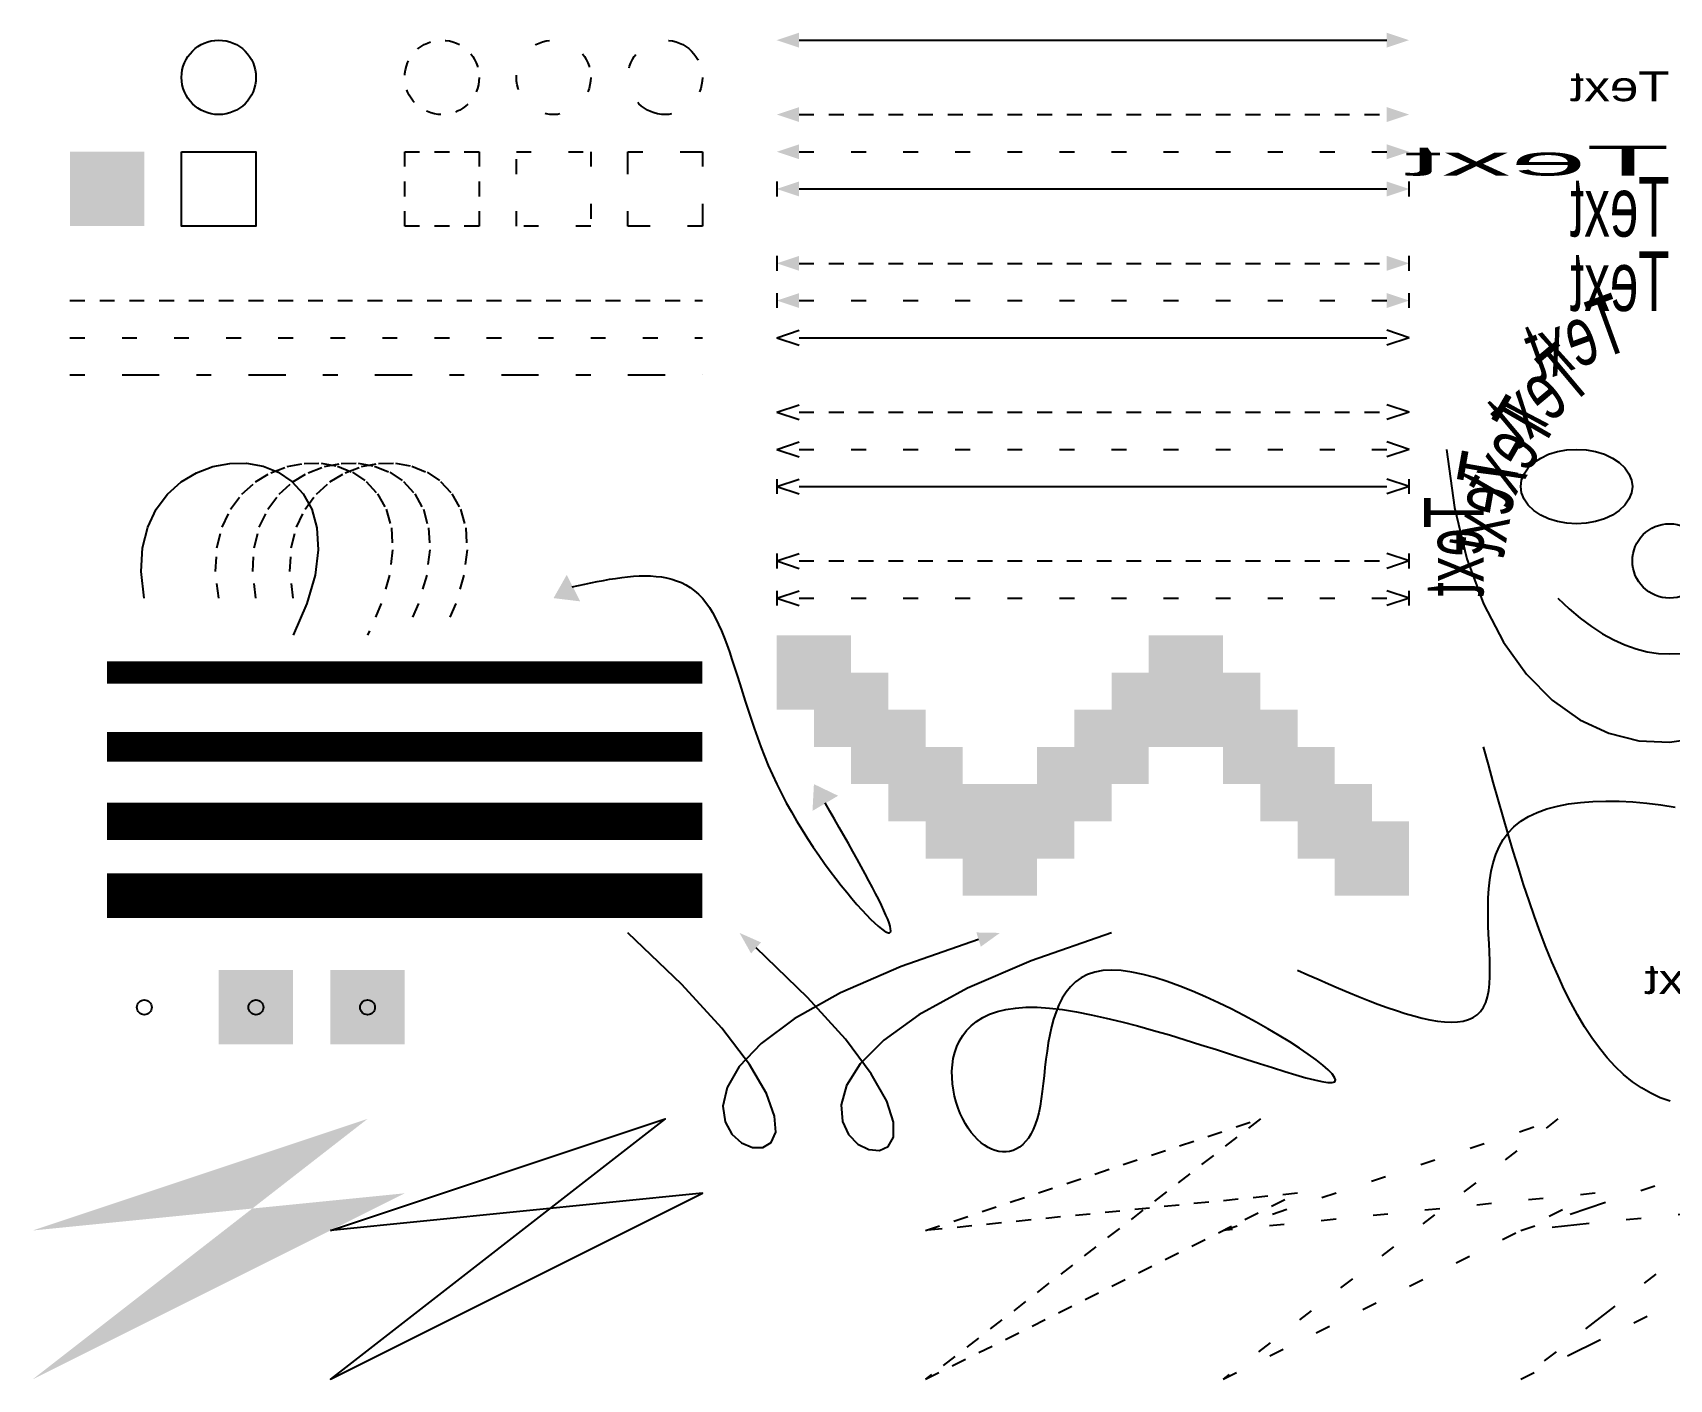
# Model space of a CAD drawing. Extents: x 0.8 to 85.3, y 0.7 to 76.2.
# Drawn here: x 0.8 to 56.6, y 30.2 to 76.2 of the extents above; entities that cross this region are included whole.
import ezdxf

# ---------------------------------------------------------------- set-up
doc = ezdxf.new("R2010")
doc.units = 0
for name, pattern in [('FCJDASH2', [1.016, 0.508, -0.508]), ('FCJDASH3', [1.778, 0.508, -1.27]), ('FCJDASH4', [4.318, 0.508, -1.27, 1.27, -1.27])]:
    doc.linetypes.add(name, pattern=pattern)
for name, color, linetype in [('L00_', 7, 'CONTINUOUS'), ('L01_', 250, 'CONTINUOUS'), ('L02_', 1, 'CONTINUOUS'), ('L03_', 251, 'CONTINUOUS'), ('L04_', 40, 'CONTINUOUS'), ('L05_', 60, 'CONTINUOUS'), ('L06_', 4, 'CONTINUOUS'), ('L07_', 250, 'CONTINUOUS'), ('L08_', 60, 'CONTINUOUS'), ('L09_', 200, 'CONTINUOUS'), ('L10_', 30, 'CONTINUOUS'), ('L11_', 150, 'CONTINUOUS'), ('L12_', 255, 'CONTINUOUS'), ('L13_', 253, 'CONTINUOUS'), ('L14_', 251, 'CONTINUOUS'), ('L15_', 7, 'CONTINUOUS')]:
    doc.layers.add(name, color=color, linetype=linetype)

msp = doc.modelspace()

# ---------------------------------------------------------------- linework, layer by layer
at = {"layer": 'L00_'}
for p, q in [((26.924, 75.946), (46.99, 75.946)), ((26.924, 70.866), (46.99, 70.866)), ((26.924, 65.786), (46.99, 65.786)), ((26.924, 60.706), (46.99, 60.706)), ((20.4541, 57.5379), (20.6623, 57.5714)), ((20.6623, 57.5714), (20.8683, 57.6002)), ((20.8683, 57.6002), (21.0719, 57.6238)), ((21.0719, 57.6238), (21.2727, 57.6414)), ((21.2727, 57.6414), (21.4705, 57.6525)), ((21.4705, 57.6525), (21.6648, 57.6563)), ((21.6648, 57.6563), (21.8555, 57.6522)), ((21.8555, 57.6522), (22.0422, 57.6395)), ((22.0422, 57.6395), (22.2246, 57.6176)), ((22.2246, 57.6176), (22.4024, 57.5858)), ((22.4024, 57.5858), (22.5753, 57.5434)), ((19.177, 57.277), (19.3916, 57.3243)), ((19.3916, 57.3243), (19.606, 57.371)), ((19.606, 57.371), (19.8197, 57.4163)), ((19.8197, 57.4163), (20.0325, 57.4597)), ((20.0325, 57.4597), (20.2441, 57.5004)), ((20.2441, 57.5004), (20.4541, 57.5379)), ((22.5753, 57.5434), (22.7429, 57.4898)), ((22.7429, 57.4898), (22.905, 57.4244)), ((22.905, 57.4244), (23.0613, 57.3464)), ((23.0613, 57.3464), (23.2115, 57.2552)), ((23.2115, 57.2552), (23.3552, 57.1502)), ((23.3552, 57.1502), (23.4921, 57.0307)), ((23.4921, 57.0307), (23.622, 56.896)), ((23.622, 56.896), (23.7447, 56.7457)), ((23.7447, 56.7457), (23.8607, 56.5803)), ((23.8607, 56.5803), (23.9708, 56.4005)), ((23.9708, 56.4005), (24.0756, 56.2069)), ((24.0756, 56.2069), (24.1759, 56.0004)), ((24.1759, 56.0004), (24.2723, 55.7816)), ((24.2723, 55.7816), (24.3656, 55.5511)), ((24.3656, 55.5511), (24.4566, 55.3098)), ((24.4566, 55.3098), (24.5458, 55.0584)), ((24.5458, 55.0584), (24.634, 54.7974)), ((24.634, 54.7974), (24.722, 54.5277)), ((24.722, 54.5277), (24.8104, 54.25)), ((24.8104, 54.25), (24.8999, 53.9649)), ((24.8999, 53.9649), (24.9912, 53.6731)), ((24.9912, 53.6731), (25.0851, 53.3755)), ((25.0851, 53.3755), (25.1823, 53.0726)), ((25.1823, 53.0726), (25.2834, 52.7651)), ((25.2834, 52.7651), (25.3892, 52.4539)), ((25.3892, 52.4539), (25.5004, 52.1396)), ((25.5004, 52.1396), (25.6177, 51.8228)), ((25.6177, 51.8228), (25.7418, 51.5044)), ((25.7418, 51.5044), (25.8734, 51.185)), ((50.4581, 51.2154), (50.292, 51.816)), ((25.8734, 51.185), (26.0132, 50.8653)), ((26.0132, 50.8653), (26.162, 50.546)), ((50.6247, 50.6161), (50.4581, 51.2154)), ((26.162, 50.546), (26.3201, 50.2279)), ((50.7922, 50.0194), (50.6247, 50.6161)), ((26.3201, 50.2279), (26.4867, 49.9119)), ((26.4867, 49.9119), (26.6606, 49.599)), ((27.9746, 49.6279), (27.813, 49.911)), ((50.9611, 49.4266), (50.7922, 50.0194)), ((52.455, 49.6983), (52.8115, 49.7939)), ((52.8115, 49.7939), (53.1929, 49.8679)), ((53.1929, 49.8679), (53.5968, 49.9211)), ((53.5968, 49.9211), (54.0205, 49.9539)), ((54.0205, 49.9539), (54.4614, 49.9671)), ((54.4614, 49.9671), (54.9169, 49.9612)), ((54.9169, 49.9612), (55.3843, 49.9368)), ((55.3843, 49.9368), (55.8611, 49.8947)), ((55.8611, 49.8947), (56.3446, 49.8353)), ((56.3446, 49.8353), (56.8323, 49.7593)), ((26.6606, 49.599), (26.8407, 49.2902)), ((26.8407, 49.2902), (27.0258, 48.9864)), ((28.1356, 49.3458), (27.9746, 49.6279)), ((28.295, 49.0657), (28.1356, 49.3458)), ((51.132, 48.839), (50.9611, 49.4266)), ((51.331, 49.0885), (51.562, 49.276)), ((51.562, 49.276), (51.8277, 49.4399)), ((51.8277, 49.4399), (52.1262, 49.5805)), ((52.1262, 49.5805), (52.455, 49.6983)), ((27.0258, 48.9864), (27.2149, 48.6886)), ((27.2149, 48.6886), (27.4066, 48.3977)), ((28.4521, 48.7887), (28.295, 49.0657)), ((28.6063, 48.5158), (28.4521, 48.7887)), ((50.8268, 48.4026), (50.9658, 48.6497)), ((50.9658, 48.6497), (51.133, 48.879)), ((51.3052, 48.2579), (51.132, 48.839)), ((51.133, 48.879), (51.331, 49.0885)), ((27.4066, 48.3977), (27.6, 48.1149)), ((27.6, 48.1149), (27.7938, 47.8409)), ((28.7567, 48.248), (28.6063, 48.5158)), ((28.9027, 47.9864), (28.7567, 48.248)), ((50.6241, 47.8634), (50.7137, 48.1399)), ((50.7137, 48.1399), (50.8268, 48.4026)), ((51.4813, 47.6845), (51.3052, 48.2579)), ((27.7938, 47.8409), (27.9869, 47.5769)), ((27.9869, 47.5769), (28.1781, 47.3237)), ((29.0434, 47.7318), (28.9027, 47.9864)), ((29.1781, 47.4855), (29.0434, 47.7318)), ((50.5057, 47.278), (50.5556, 47.5755)), ((50.5556, 47.5755), (50.6241, 47.8634)), ((51.6607, 47.1203), (51.4813, 47.6845)), ((28.1781, 47.3237), (28.3664, 47.0824)), ((28.3664, 47.0824), (28.5504, 46.8539)), ((29.3061, 47.2484), (29.1781, 47.4855)), ((29.4266, 47.0214), (29.3061, 47.2484)), ((29.5388, 46.8057), (29.4266, 47.0214)), ((50.4525, 46.663), (50.4722, 46.9732)), ((50.4722, 46.9732), (50.5057, 47.278)), ((51.8439, 46.5664), (51.6607, 47.1203)), ((28.5504, 46.8539), (28.7292, 46.6393)), ((28.7292, 46.6393), (28.9015, 46.4394)), ((28.9015, 46.4394), (29.0662, 46.2552)), ((29.6421, 46.6023), (29.5388, 46.8057)), ((29.7357, 46.4122), (29.6421, 46.6023)), ((29.8188, 46.2363), (29.7357, 46.4122)), ((50.4443, 46.3496), (50.4525, 46.663)), ((52.0314, 46.0242), (51.8439, 46.5664)), ((29.0662, 46.2552), (29.2221, 46.0878)), ((29.2221, 46.0878), (29.3682, 45.9381)), ((29.3682, 45.9381), (29.5032, 45.807)), ((29.8907, 46.0758), (29.8188, 46.2363)), ((29.9506, 45.9316), (29.8907, 46.0758)), ((29.9978, 45.8048), (29.9506, 45.9316)), ((50.4453, 46.0351), (50.4443, 46.3496)), ((50.4529, 45.7214), (50.4453, 46.0351)), ((52.2236, 45.4949), (52.0314, 46.0242)), ((29.5032, 45.807), (29.6259, 45.6956)), ((29.6259, 45.6956), (29.7354, 45.6048)), ((29.7354, 45.6048), (29.8303, 45.5357)), ((29.8303, 45.5357), (29.9095, 45.4891)), ((29.9095, 45.4891), (29.972, 45.466)), ((29.972, 45.466), (30.0168, 45.4671)), ((30.0315, 45.6964), (29.9978, 45.8048)), ((30.0168, 45.4671), (30.0444, 45.4918)), ((30.051, 45.6074), (30.0315, 45.6964)), ((30.0444, 45.4918), (30.0556, 45.5389)), ((30.0556, 45.5389), (30.051, 45.6074)), ((50.4648, 45.4108), (50.4529, 45.7214)), ((50.4786, 45.1052), (50.4648, 45.4108)), ((52.4211, 44.98), (52.2236, 45.4949)), ((50.4918, 44.8068), (50.4786, 45.1052)), ((50.5022, 44.5176), (50.4918, 44.8068)), ((52.6243, 44.4806), (52.4211, 44.98)), ((43.942, 44.196), (44.2948, 44.0399)), ((50.5073, 44.2397), (50.5022, 44.5176)), ((50.5047, 43.9751), (50.5073, 44.2397)), ((52.8336, 43.9981), (52.6243, 44.4806)), ((44.2948, 44.0399), (44.6467, 43.8848)), ((44.6467, 43.8848), (44.9968, 43.7319)), ((44.9968, 43.7319), (45.3441, 43.5823)), ((45.3441, 43.5823), (45.6877, 43.4369)), ((50.4667, 43.4946), (50.4919, 43.7261)), ((50.4919, 43.7261), (50.5047, 43.9751)), ((53.0497, 43.5337), (52.8336, 43.9981)), ((45.6877, 43.4369), (46.0267, 43.2969)), ((46.0267, 43.2969), (46.3602, 43.1634)), ((46.3602, 43.1634), (46.6873, 43.0374)), ((46.6873, 43.0374), (47.007, 42.9201)), ((50.292, 42.926), (50.3691, 43.0924)), ((50.3691, 43.0924), (50.4266, 43.2827)), ((50.4266, 43.2827), (50.4667, 43.4946)), ((53.2728, 43.0888), (53.0497, 43.5337)), ((53.5036, 42.6647), (53.2728, 43.0888)), ((47.007, 42.9201), (47.3183, 42.8124)), ((47.3183, 42.8124), (47.6205, 42.7155)), ((47.6205, 42.7155), (47.9126, 42.6305)), ((47.9126, 42.6305), (48.1936, 42.5584)), ((48.1936, 42.5584), (48.4626, 42.5002)), ((48.4626, 42.5002), (48.7188, 42.4572)), ((49.596, 42.4573), (49.7739, 42.5058)), ((49.7739, 42.5058), (49.9333, 42.5759)), ((49.9333, 42.5759), (50.0735, 42.6685)), ((50.0735, 42.6685), (50.1933, 42.7849)), ((50.1933, 42.7849), (50.292, 42.926)), ((53.7424, 42.2626), (53.5036, 42.6647)), ((48.7188, 42.4572), (48.9611, 42.4303)), ((48.9611, 42.4303), (49.1887, 42.4206)), ((49.1887, 42.4206), (49.4006, 42.4293)), ((49.4006, 42.4293), (49.596, 42.4573)), ((53.9899, 41.8839), (53.7424, 42.2626)), ((54.2463, 41.5298), (53.9899, 41.8839)), ((54.5123, 41.2017), (54.2463, 41.5298)), ((54.7882, 40.9008), (54.5123, 41.2017)), ((55.0746, 40.6285), (54.7882, 40.9008)), ((55.372, 40.386), (55.0746, 40.6285)), ((55.6805, 40.1743), (55.372, 40.386)), ((55.9991, 39.9927), (55.6805, 40.1743)), ((56.3266, 39.8403), (55.9991, 39.9927)), ((56.6616, 39.7162), (56.3266, 39.8403))]:
    msp.add_line(p, q, dxfattribs=at)
at = {"layer": 'L00_', "linetype": 'FCJDASH2'}
for p, q in [((26.924, 73.406), (46.99, 73.406)), ((26.924, 68.326), (46.99, 68.326)), ((2.032, 67.056), (23.622, 67.056)), ((26.924, 63.246), (46.99, 63.246)), ((26.924, 58.166), (46.99, 58.166))]:
    msp.add_line(p, q, dxfattribs=at)
at = {"layer": 'L00_', "linetype": 'FCJDASH3'}
for p, q in [((26.924, 72.136), (46.99, 72.136)), ((26.924, 67.056), (46.99, 67.056)), ((2.032, 65.786), (23.622, 65.786)), ((26.924, 61.976), (46.99, 61.976)), ((26.924, 56.896), (46.99, 56.896))]:
    msp.add_line(p, q, dxfattribs=at)
at = {"layer": 'L00_', "linetype": 'FCJDASH4'}
msp.add_line((2.032, 64.516), (23.622, 64.516), dxfattribs=at)
at = {"layer": 'L00_'}
for points, const_width in [([(3.302, 74.676), (3.302, 74.676)], 2.54), ([(18.542, 61.976), (18.542, 61.976)], 0.508), ([(21.082, 61.976), (21.082, 61.976)], 0.508), ([(18.542, 60.706), (18.542, 60.706)], 0.508), ([(21.082, 60.706), (21.082, 60.706)], 0.508), ([(53.467, 60.071), (53.467, 60.071)], 1.27), ([(18.542, 59.436), (18.542, 59.436)], 0.508), ([(21.082, 59.436), (21.082, 59.436)], 0.508), ([(3.302, 54.356), (23.622, 54.356)], 0.762), ([(3.302, 51.816), (23.622, 51.816)], 1.016), ([(3.302, 49.276), (23.622, 49.276)], 1.27), ([(3.302, 46.736), (23.622, 46.736)], 1.524), ([(4.572, 42.926), (4.572, 42.926)], 2.54)]:
    msp.add_lwpolyline(points, dxfattribs=dict(at, const_width=const_width))
for points in [[(5.842, 72.136), (8.382, 72.136), (8.382, 69.596), (5.842, 69.596)], [(55.372, 60.706), (55.3431, 60.4855), (55.2571, 60.2716), (55.1168, 60.071), (54.9263, 59.8897), (54.6915, 59.7331), (54.4195, 59.6061), (54.1185, 59.5126), (53.7978, 59.4553), (53.467, 59.436), (53.1362, 59.4553), (52.8155, 59.5126), (52.5145, 59.6061), (52.2425, 59.7331), (52.0077, 59.8897), (51.8172, 60.071), (51.6769, 60.2716), (51.5909, 60.4855), (51.562, 60.706), (51.5909, 60.9265), (51.6769, 61.1404), (51.8172, 61.341), (52.0077, 61.5223), (52.2425, 61.6789), (52.5145, 61.8059), (52.8155, 61.8994), (53.1362, 61.9567), (53.467, 61.976), (53.7978, 61.9567), (54.1185, 61.8994), (54.4195, 61.8059), (54.6915, 61.6789), (54.9263, 61.5223), (55.1168, 61.341), (55.2571, 61.1404), (55.3431, 60.9265)], [(32.512, 39.116), (32.4292, 39.2949), (32.3547, 39.4842), (32.2897, 39.6822), (32.2351, 39.8873), (32.1922, 40.0978), (32.162, 40.312), (32.1457, 40.5284), (32.1443, 40.7452), (32.1589, 40.9608), (32.1906, 41.1735), (32.2406, 41.3818), (32.31, 41.5838), (32.3997, 41.7781), (32.5111, 41.9629), (32.645, 42.1365), (32.8028, 42.2974), (32.9854, 42.4439), (33.1939, 42.5742), (33.4295, 42.6868), (33.6933, 42.7801), (33.9863, 42.8523), (34.3097, 42.9017), (34.6646, 42.9269), (35.052, 42.926), (35.4723, 42.8982), (35.9222, 42.8452), (36.3978, 42.7695), (36.895, 42.6737), (37.4099, 42.5603), (37.9384, 42.4317), (38.4765, 42.2905), (39.0202, 42.1392), (39.5656, 41.9803), (40.1085, 41.8162), (40.645, 41.6496), (41.1711, 41.4828), (41.6828, 41.3185), (42.176, 41.159), (42.6467, 41.007), (43.0911, 40.8649), (43.5049, 40.7353), (43.8843, 40.6205), (44.2252, 40.5232), (44.5235, 40.4459), (44.7754, 40.391), (44.9768, 40.361), (45.1237, 40.3585), (45.212, 40.386), (45.2391, 40.4451), (45.2076, 40.5337), (45.1214, 40.6492), (44.9843, 40.7885), (44.8003, 40.9489), (44.5734, 41.1274), (44.3074, 41.3213), (44.0061, 41.5277), (43.6737, 41.7437), (43.3138, 41.9665), (42.9305, 42.1932), (42.5277, 42.4209), (42.1092, 42.6468), (41.679, 42.8681), (41.241, 43.0818), (40.7991, 43.2852), (40.3571, 43.4753), (39.9191, 43.6494), (39.4889, 43.8045), (39.0705, 43.9378), (38.6676, 44.0465), (38.2843, 44.1276), (37.9245, 44.1784), (37.592, 44.196), (37.2899, 44.1783), (37.0173, 44.1269), (36.7725, 44.044), (36.554, 43.932), (36.3599, 43.793), (36.1885, 43.6296), (36.0382, 43.4438), (35.9072, 43.2382), (35.7939, 43.0148), (35.6965, 42.7762), (35.6133, 42.5245), (35.5427, 42.2621), (35.4829, 41.9913), (35.4322, 41.7144), (35.3889, 41.4337), (35.3513, 41.1514), (35.3178, 40.87), (35.2865, 40.5917), (35.2559, 40.3187), (35.2241, 40.0535), (35.1896, 39.7984), (35.1505, 39.5555), (35.1052, 39.3273), (35.052, 39.116), (34.9896, 38.9235), (34.9182, 38.75), (34.8387, 38.5951), (34.7516, 38.4586), (34.6577, 38.34), (34.5577, 38.2393), (34.4523, 38.1559), (34.3422, 38.0897), (34.228, 38.0404), (34.1106, 38.0076), (33.9905, 37.991), (33.8686, 37.9903), (33.7454, 38.0053), (33.6218, 38.0356), (33.4983, 38.081), (33.3758, 38.1411), (33.2548, 38.2156), (33.1362, 38.3042), (33.0205, 38.4067), (32.9086, 38.5227), (32.8011, 38.6519), (32.6987, 38.7941), (32.6021, 38.9489), (32.512, 39.116)], [(10.922, 35.306), (22.352, 39.116), (10.922, 30.226), (23.622, 36.576)]]:
    msp.add_lwpolyline(points, close=True, dxfattribs=at)
at = {"layer": 'L00_', "linetype": 'FCJDASH2'}
for points in [[(13.462, 72.136), (16.002, 72.136), (16.002, 69.596), (13.462, 69.596)], [(31.242, 35.306), (42.672, 39.116), (31.242, 30.226), (43.942, 36.576)]]:
    msp.add_lwpolyline(points, close=True, dxfattribs=at)
at = {"layer": 'L00_', "linetype": 'FCJDASH3'}
for points in [[(17.272, 72.136), (19.812, 72.136), (19.812, 69.596), (17.272, 69.596)], [(41.402, 35.306), (52.832, 39.116), (41.402, 30.226), (54.102, 36.576)]]:
    msp.add_lwpolyline(points, close=True, dxfattribs=at)
at = {"layer": 'L00_', "linetype": 'FCJDASH4'}
for points in [[(21.082, 72.136), (23.622, 72.136), (23.622, 69.596), (21.082, 69.596)], [(51.562, 35.306), (62.992, 39.116), (51.562, 30.226), (64.262, 36.576)]]:
    msp.add_lwpolyline(points, close=True, dxfattribs=at)
at = {"layer": 'L00_'}
for points in [[(26.162, 71.12), (26.162, 70.612)], [(47.752, 70.612), (47.752, 71.12)], [(26.162, 68.58), (26.162, 68.072)], [(47.752, 68.072), (47.752, 68.58)], [(26.162, 67.31), (26.162, 66.802)], [(47.752, 66.802), (47.752, 67.31)], [(26.162, 65.786), (26.924, 66.04)], [(47.752, 65.786), (46.99, 66.04)], [(26.162, 65.786), (26.924, 65.532)], [(47.752, 65.786), (46.99, 65.532)], [(26.162, 63.246), (26.924, 63.5)], [(26.162, 63.246), (26.924, 62.992)], [(47.752, 63.246), (46.99, 63.5)], [(47.752, 63.246), (46.99, 62.992)], [(26.162, 61.976), (26.924, 62.23)], [(47.752, 61.976), (46.99, 62.23)], [(4.572, 56.896), (4.4641, 57.8007), (4.5085, 58.6092), (4.6863, 59.3206), (4.9784, 59.9338), (5.3658, 60.448), (5.8293, 60.8622), (6.35, 61.1754), (6.9088, 61.3867), (7.4867, 61.4951), (8.0645, 61.4998), (8.6233, 61.3996), (9.144, 61.1937), (9.6076, 60.8811), (9.9949, 60.4609), (10.287, 59.9321), (10.4648, 59.2938), (10.5093, 58.5449), (10.4013, 57.6847), (10.1219, 56.712), (9.652, 55.626)], [(26.162, 61.976), (26.924, 61.722)], [(47.752, 61.976), (46.99, 61.722)], [(49.022, 61.976), (49.2954, 59.9943), (49.723, 58.2384), (50.2879, 56.7053), (50.9727, 55.3923), (51.7604, 54.2965), (52.6339, 53.4149), (53.5759, 52.7448), (54.5694, 52.2834), (55.5971, 52.0276), (56.642, 51.9748), (57.6869, 52.1219), (58.7146, 52.4662), (59.7081, 53.0049), (60.6501, 53.735), (61.5236, 54.6537), (62.3113, 55.7581), (62.9961, 57.0454), (63.561, 58.5127), (63.9886, 60.1572), (64.262, 61.976)], [(26.162, 60.706), (26.924, 60.96)], [(26.162, 60.96), (26.162, 60.452)], [(47.752, 60.706), (46.99, 60.96)], [(47.752, 60.452), (47.752, 60.96)], [(26.162, 60.706), (26.924, 60.452)], [(47.752, 60.706), (46.99, 60.452)], [(26.162, 58.166), (26.924, 58.42)], [(26.162, 58.42), (26.162, 57.912)], [(26.162, 58.166), (26.924, 57.912)], [(47.752, 58.166), (46.99, 58.42)], [(47.752, 58.166), (46.99, 57.912)], [(47.752, 57.912), (47.752, 58.42)], [(26.162, 56.896), (26.924, 57.15)], [(26.162, 57.15), (26.162, 56.642)], [(47.752, 56.896), (46.99, 57.15)], [(47.752, 56.642), (47.752, 57.15)], [(26.162, 56.896), (26.924, 56.642)], [(47.752, 56.896), (46.99, 56.642)], [(52.832, 56.896), (53.213, 56.5341), (53.594, 56.2102), (53.975, 55.9245), (54.356, 55.6768), (54.737, 55.4673), (55.118, 55.2958), (55.499, 55.1625), (55.88, 55.0672), (56.261, 55.0101), (56.642, 54.991), (57.023, 55.0101), (57.404, 55.0672), (57.785, 55.1625), (58.166, 55.2958), (58.547, 55.4673), (58.928, 55.6768), (59.309, 55.9245), (59.69, 56.2102), (60.071, 56.5341), (60.452, 56.896)], [(33.0547, 45.2387), (30.4151, 44.321), (28.3356, 43.4144), (26.7588, 42.5332), (25.6271, 41.692), (24.8828, 40.9053), (24.4685, 40.1874), (24.3267, 39.5529), (24.3996, 39.0161), (24.6299, 38.5916), (24.9598, 38.2938), (25.332, 38.1372), (25.6887, 38.1363), (25.9725, 38.3054), (26.1259, 38.659), (26.0911, 39.2117), (25.8107, 39.9778), (25.2272, 40.9718), (24.2829, 42.2082), (22.9204, 43.7015), (21.082, 45.466)], [(37.592, 45.466), (34.8487, 44.5158), (32.6764, 43.5795), (31.0174, 42.6711), (29.814, 41.8043), (29.0085, 40.9931), (28.5432, 40.2515), (28.3606, 39.5933), (28.4028, 39.0324), (28.6123, 38.5827), (28.9312, 38.2582), (29.3021, 38.0727), (29.6671, 38.0401), (29.9686, 38.1743), (30.1489, 38.4893), (30.1503, 38.999), (29.9152, 39.7172), (29.3859, 40.6578), (28.5047, 41.8348), (27.2139, 43.262), (25.4558, 44.9534)]]:
    msp.add_lwpolyline(points, dxfattribs=at)
at = {"layer": 'L00_', "linetype": 'FCJDASH2'}
msp.add_lwpolyline([(7.112, 56.896), (7.004, 57.8007), (7.0485, 58.6092), (7.2263, 59.3206), (7.5184, 59.9338), (7.9058, 60.448), (8.3693, 60.8622), (8.89, 61.1754), (9.4488, 61.3867), (10.0267, 61.4951), (10.6045, 61.4998), (11.1633, 61.3996), (11.684, 61.1937), (12.1475, 60.8811), (12.5349, 60.4609), (12.827, 59.9321), (13.0048, 59.2938), (13.0493, 58.5449), (12.9413, 57.6847), (12.6619, 56.712), (12.192, 55.626)], dxfattribs=at)
at = {"layer": 'L00_', "linetype": 'FCJDASH3'}
msp.add_lwpolyline([(8.382, 56.896), (8.274, 57.8007), (8.3185, 58.6092), (8.4963, 59.3206), (8.7884, 59.9338), (9.1758, 60.448), (9.6393, 60.8622), (10.16, 61.1754), (10.7188, 61.3867), (11.2967, 61.4951), (11.8745, 61.4998), (12.4333, 61.3996), (12.954, 61.1937), (13.4176, 60.8811), (13.8049, 60.4609), (14.097, 59.9321), (14.2748, 59.2938), (14.3193, 58.5449), (14.2113, 57.6847), (13.9319, 56.712), (13.462, 55.626)], dxfattribs=at)
at = {"layer": 'L00_', "linetype": 'FCJDASH4'}
msp.add_lwpolyline([(9.652, 56.896), (9.544, 57.8007), (9.5885, 58.6092), (9.7663, 59.3206), (10.0584, 59.9338), (10.4458, 60.448), (10.9093, 60.8622), (11.43, 61.1754), (11.9888, 61.3867), (12.5667, 61.4951), (13.1445, 61.4998), (13.7033, 61.3996), (14.224, 61.1937), (14.6876, 60.8811), (15.0749, 60.4609), (15.367, 59.9321), (15.5448, 59.2938), (15.5893, 58.5449), (15.4813, 57.6847), (15.2019, 56.712), (14.732, 55.626)], dxfattribs=at)
at = {"layer": 'L00_'}
for centre, radius in [((7.112, 74.676), 1.27), ((56.642, 58.166), 1.27), ((4.572, 42.926), 0.254), ((8.382, 42.926), 0.254), ((12.192, 42.926), 0.254)]:
    msp.add_circle(centre, radius, dxfattribs=at)
at = {"layer": 'L00_', "linetype": 'FCJDASH2'}
msp.add_circle((14.732, 74.676), 1.27, dxfattribs=at)
at = {"layer": 'L00_', "linetype": 'FCJDASH3'}
msp.add_circle((18.542, 74.676), 1.27, dxfattribs=at)
at = {"layer": 'L00_', "linetype": 'FCJDASH4'}
msp.add_circle((22.352, 74.676), 1.27, dxfattribs=at)
at = {"layer": 'L00_'}
for points in [[(26.162, 75.946), (26.924, 76.2), (26.924, 75.692)], [(47.752, 75.946), (46.99, 75.692), (46.99, 76.2)], [(26.162, 73.406), (26.924, 73.66), (26.924, 73.152)], [(47.752, 73.406), (46.99, 73.152), (46.99, 73.66)], [(2.032, 72.136), (4.572, 72.136), (2.032, 69.596), (4.572, 69.596)], [(26.162, 72.136), (26.924, 72.39), (26.924, 71.882)], [(47.752, 72.136), (46.99, 71.882), (46.99, 72.39)], [(26.162, 70.866), (26.924, 71.12), (26.924, 70.612)], [(47.752, 70.866), (46.99, 70.612), (46.99, 71.12)], [(26.162, 68.326), (26.924, 68.58), (26.924, 68.072)], [(47.752, 68.326), (46.99, 68.072), (46.99, 68.58)], [(26.162, 67.056), (26.924, 67.31), (26.924, 66.802)], [(47.752, 67.056), (46.99, 66.802), (46.99, 67.31)], [(18.542, 56.896), (18.9937, 57.6926), (19.4511, 56.7854)], [(26.162, 55.626), (28.702, 55.626), (26.162, 53.086), (28.702, 53.086)], [(27.432, 50.546), (28.257, 50.1485), (27.3824, 49.6315)], [(24.892, 45.466), (25.6267, 45.1414), (25.285, 44.7655)], [(33.782, 45.466), (33.1304, 44.9963), (32.9789, 45.4812)], [(7.112, 44.196), (9.652, 44.196), (7.112, 41.656), (9.652, 41.656)], [(10.922, 44.196), (13.462, 44.196), (10.922, 41.656), (13.462, 41.656)], [(0.762, 35.306), (12.192, 39.116), (13.462, 36.576), (0.762, 30.226)]]:
    msp.add_solid(points, dxfattribs=at)
at = {"layer": 'L01_'}
msp.add_solid([(27.432, 54.356), (29.972, 54.356), (27.432, 51.816), (29.972, 51.816)], dxfattribs=at)
at = {"layer": 'L02_'}
msp.add_solid([(28.702, 53.086), (31.242, 53.086), (28.702, 50.546), (31.242, 50.546)], dxfattribs=at)
at = {"layer": 'L03_'}
msp.add_solid([(29.972, 51.816), (32.512, 51.816), (29.972, 49.276), (32.512, 49.276)], dxfattribs=at)
at = {"layer": 'L04_'}
msp.add_solid([(31.242, 50.546), (33.782, 50.546), (31.242, 48.006), (33.782, 48.006)], dxfattribs=at)
at = {"layer": 'L05_'}
msp.add_solid([(32.512, 49.276), (35.052, 49.276), (32.512, 46.736), (35.052, 46.736)], dxfattribs=at)
at = {"layer": 'L06_'}
msp.add_solid([(33.782, 50.546), (36.322, 50.546), (33.782, 48.006), (36.322, 48.006)], dxfattribs=at)
at = {"layer": 'L07_'}
msp.add_solid([(35.052, 51.816), (37.592, 51.816), (35.052, 49.276), (37.592, 49.276)], dxfattribs=at)
at = {"layer": 'L08_'}
msp.add_solid([(36.322, 53.086), (38.862, 53.086), (36.322, 50.546), (38.862, 50.546)], dxfattribs=at)
at = {"layer": 'L09_'}
msp.add_solid([(37.592, 54.356), (40.132, 54.356), (37.592, 51.816), (40.132, 51.816)], dxfattribs=at)
at = {"layer": 'L10_'}
msp.add_solid([(38.862, 55.626), (41.402, 55.626), (38.862, 53.086), (41.402, 53.086)], dxfattribs=at)
at = {"layer": 'L11_'}
msp.add_solid([(40.132, 54.356), (42.672, 54.356), (40.132, 51.816), (42.672, 51.816)], dxfattribs=at)
at = {"layer": 'L12_'}
msp.add_solid([(41.402, 53.086), (43.942, 53.086), (41.402, 50.546), (43.942, 50.546)], dxfattribs=at)
at = {"layer": 'L13_'}
msp.add_solid([(42.672, 51.816), (45.212, 51.816), (42.672, 49.276), (45.212, 49.276)], dxfattribs=at)
at = {"layer": 'L14_'}
msp.add_solid([(43.942, 50.546), (46.482, 50.546), (43.942, 48.006), (46.482, 48.006)], dxfattribs=at)
at = {"layer": 'L15_'}
msp.add_solid([(45.212, 49.276), (47.752, 49.276), (45.212, 46.736), (47.752, 46.736)], dxfattribs=at)

# ---------------------------------------------------------------- texts
at = {"layer": 'L00_', "text_generation_flag": 2}
for height, width, p in [(1.016, 1.2857, (56.642, 73.8632)), (1.016, 3.4286, (56.642, 71.3232)), (2.032, 0.6429, (56.642, 69.2404)), (2.032, 0.6429, (56.642, 66.7004)), (1.016, 1.2857, (59.182, 43.3832))]:
    msp.add_text('Text', height=height, dxfattribs=dict(at, width=width)).set_placement(p)
at = {"layer": 'L00_', "text_generation_flag": 2, "width": 0.6429}
for rotation, p in [(20, (55.372, 65.4304)), (40, (54.102, 64.1604)), (60, (52.832, 62.8904)), (80, (51.562, 61.6204)), (90, (50.292, 60.3504))]:
    msp.add_text('Text', height=2.032, rotation=rotation, dxfattribs=at).set_placement(p)

doc.saveas('drawing.dxf')
